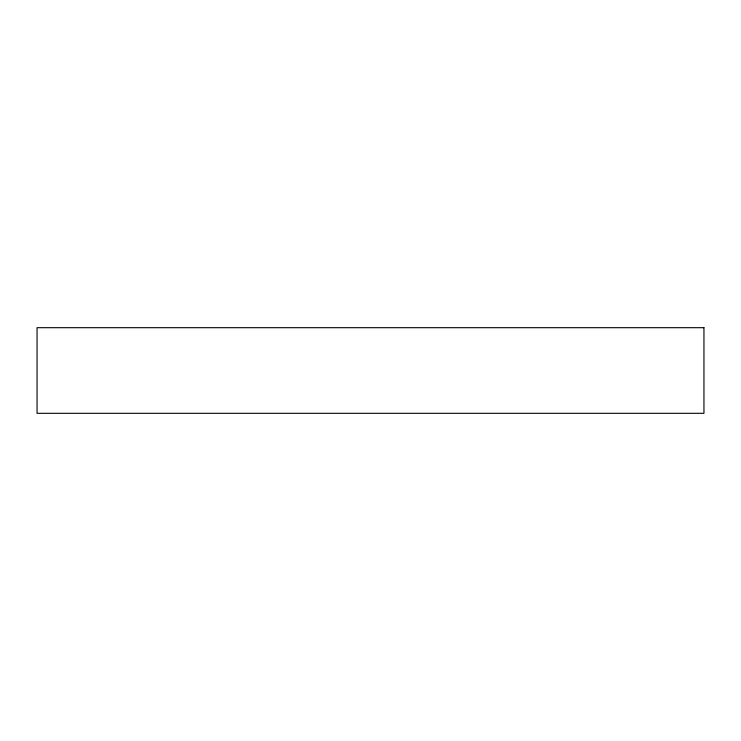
<?xml version="1.0" encoding="UTF-8"?>
<svg xmlns="http://www.w3.org/2000/svg" width="741" height="741" viewBox="0 0 741 741"><rect width="100%" height="100%" fill="white"/><g stroke="black" fill="none" stroke-linecap="round" stroke-linejoin="round"><path stroke-width="1.11" d="M703.95 327.689L37.05 327.689L37.05 413.311L703.95 413.311L703.95 327.689"/></g></svg>
